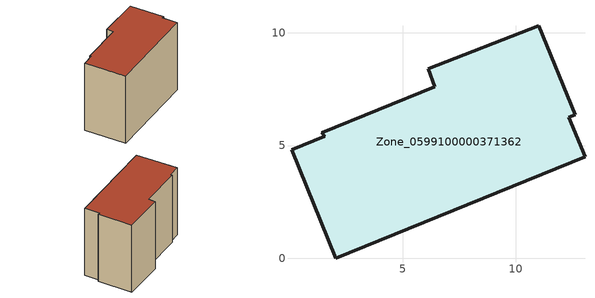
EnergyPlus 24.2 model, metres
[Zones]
Zone_0599100000371362
 floor ground (C_G): 12.36,6.26 13.07,4.49 2.04,0 0.08,4.82 1.54,5.42 1.41,5.57 6.43,7.61 6.13,8.4 11.04,10.31 12.64,6.36 z2.43
 wall outside (C_F): 13.07,4.49 12.36,6.26 12.64,6.36 11.04,10.31 6.13,8.4 6.43,7.61 1.41,5.57 1.54,5.42 0.08,4.82 2.04,0 13.07,4.49 z2.43:11.45
 roof outside (C_R): 1.41,5.57 1.54,5.42 0.08,4.82 2.04,0 13.07,4.49 12.36,6.26 12.64,6.36 11.04,10.31 6.13,8.4 6.43,7.61 z11.45
[BUILDING]
Pand.0599100000371362: North Axis=0; Terrain=City; Loads Convergence Tolerance Value=0.04; Temperature Convergence Tolerance Value=0.4; Solar Distribution=FullExterior; Maximum Number of Warmup Days=25; Minimum Number of Warmup Days=1
[Site:Location]
Rotterdam.The.Hague.AP_ZH_NLD Design_Conditions: Latitude=51.96; Longitude=4.45; Time Zone=1; Elevation=-4.5
[SITE:GROUNDTEMPERATURE:BUILDINGSURFACE]
18, 18, 18, 18, 18, 18, 18, 18, 18, 18, 18, 18
[MATERIAL] Thermal Absorptance=0.9; Solar Absorptance=0.7; Visible Absorptance=0.7
Name | Roughness | Thickness | Conductivity | Density | Specific Heat
G.TC.1992-2005 | MediumSmooth | 0.15 | 0.06 | 540 | 1210
F.TC.1992-2005 | Rough | 0.3 | 0.12 | 1920 | 840
R.TC.1992-2005 | MediumRough | 0.2 | 0.08 | 1500 | 1000
[CONSTRUCTION]
C_G: G.TC.1992-2005
C_F: F.TC.1992-2005
C_R: R.TC.1992-2005
[ZONE]
Zone_0599100000371362: Type=1; Multiplier=1; Ceiling Height=Autocalculate; Volume=Autocalculate; Floor Area=autocalculate; Part of Total Floor Area=Yes
[ZONEINFILTRATION:DESIGNFLOWRATE]
Infil_Zone_0599100000371362: Zone or ZoneList or Space or SpaceList=Zone_0599100000371362; Schedule=AlwaysOn; Design Flow Rate Calculation Method=Flow/Area; Flow Rate per Floor Area=0.0015; Constant Term Coefficient=1; Temperature Term Coefficient=0; Velocity Term Coefficient=0; Velocity Squared Term Coefficient=0
[HVACTEMPLATE:ZONE:IDEALLOADSAIRSYSTEM]
Zone_0599100000371362: Maximum Heating Supply Air Temperature=50; Minimum Cooling Supply Air Temperature=13; Maximum Heating Supply Air Humidity Ratio=0.0156; Minimum Cooling Supply Air Humidity Ratio=0.0077; Heating Limit=NoLimit; Cooling Limit=NoLimit; Dehumidification Control Type=ConstantSensibleHeatRatio; Cooling Sensible Heat Ratio=0.7; Dehumidification Setpoint=60; Humidification Control Type=None; Humidification Setpoint=30; Outdoor Air Method=None; Outdoor Air Flow Rate per Person=0.00944; Outdoor Air Flow Rate per Zone Floor Area=0; Outdoor Air Flow Rate per Zone=0; Demand Controlled Ventilation Type=None; Outdoor Air Economizer Type=NoEconomizer; Heat Recovery Type=None; Sensible Heat Recovery Effectiveness=0.7; Latent Heat Recovery Effectiveness=0.65
[ZONECONTROL:THERMOSTAT]
ThermostatControl_Zone_0599100000371362: Zone or ZoneList=Zone_0599100000371362; Control Type Schedule=DualSetpointControlType; Control 1=Thermostat_Zone_0599100000371362; Temperature Difference Between Cutout And Setpoint=0
[THERMOSTATSETPOINT:DUALSETPOINT]
Thermostat_Zone_0599100000371362: Heating Setpoint Temperature Schedule=HeatingSetpoint_Zone_0599100000371362; Cooling Setpoint Temperature Schedule=CoolingSetpoint_Zone_0599100000371362
[SCHEDULE:COMPACT]
HeatingSetpoint_Zone_0599100000371362: Through: 12/31, For: AllDays, Until: 24:00, 21
CoolingSetpoint_Zone_0599100000371362: Through: 12/31, For: AllDays, Until: 24:00, 24
DualSetpointControlType: Through: 12/31, For: AllDays, Until: 24:00, 4
AlwaysOn: Through: 12/31, For: AllDays, Until: 24:00, 1
